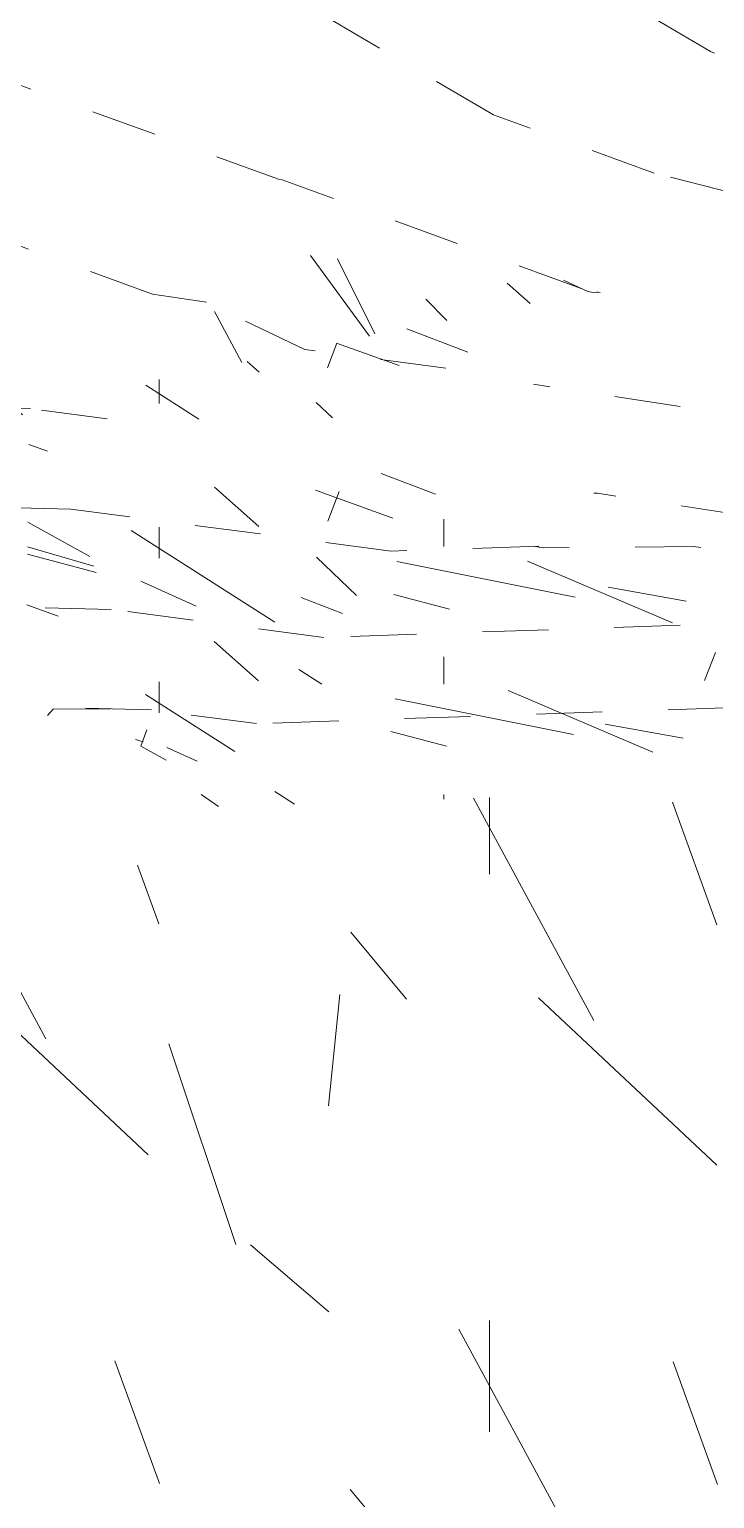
# Model space of a CAD drawing. Header units: metres. Extents: x 118 to 503, y -395 to 55.
# Drawn here: x 359.505 to 360.545, y -340.321 to -338.092 of the extents above; entities that cross this region are included whole.
import ezdxf

# ---------------------------------------------------------------- set-up
doc = ezdxf.new("R2010")
doc.units = ezdxf.units.M
doc.linetypes.add('Overhead', pattern=[0.00396875, 0.00238125, -0.0015875])
for name, color, linetype, lineweight, true_color in [('A-DETL', 7, 'Continuous', 9, 0x00a600), ('C-TOPO', 7, 'Continuous', 9, 0x7f7f7f), ('C-TOPO-MAJR', 7, 'Continuous', 9, 0x7f7f7f), ('C-TOPO-MINR', 7, 'Continuous', 9, 0x7f7f7f)]:
    doc.layers.add(name, color=color, linetype=linetype, lineweight=lineweight, true_color=true_color)

# ---------------------------------------------------------------- blocks, each defined once
blk = doc.blocks.new('YADRAN_AB_ARQ_MO_000_SITIO_rvt-1-Nivel Base - Bocatoma')
at = {"layer": 'C-TOPO', "linetype": 'Overhead', "true_color": 0xeaeaea}
h = blk.add_hatch(dxfattribs=at)
h.set_pattern_fill('FP_872', color=254, style=0, pattern_type=2)
h.set_pattern_definition([(108.824, (-4.918, -5.194), (-0.6587765906859396, 1.430974533653276), [0.24501, -1.797]), (127.524, (-4.997, -4.962), (-3.95291054641129, 5.075420343347967), [0.15143, -7.42]), (126.261, (-4.43, -5.27), (-9.881759561651677, 13.44024909357359), [0.35643, -17.465]), (110.029, (-4.641, -4.983000000000001), (-1.976471271493972, 5.296396336808547), [0.15388, -7.54]), (90, (-4.694, -5.34), (-0.6587999999999999, 0.92947), [0.1003, -0.40122]), (115.948, (-4.694, -5.239), (4.61153082622899, -9.515437161430883), [0.39146, -19.182]), (81.827, (-4.865, -4.887), (-0.658834343097137, -4.085836948833833), [0.09269, -4.542]), (122.609, (-4.852, -4.796), (2.634974094241094, -4.219064934932659), [0.12225, -5.99])])
h.paths.add_polyline_path([(329.8050691345151, -338.4876766934194), (331.0311748077638, -338.2438714759315), (330.4913260240287, -338.1733493633346), (330.3235968846408, -338.2711394411714), (330.1133615197434, -338.2738922931274), (329.8052255080362, -338.4876094865042)])
h = blk.add_hatch(dxfattribs=at)
h.set_pattern_fill('FP_868', color=254, style=0, pattern_type=2)
h.set_pattern_definition([(146.037, (-32.155, -288.587), (-0.8412347726217125, 0.4081054420515557), [0.12171, -0.89256]), (164.903, (-32.256, -288.519), (-5.047462823021373, 1.338985029721062), [0.12198, -5.977]), (164.097, (-31.532, -288.578), (-12.61854562184973, 3.585292346545405), [0.27991, -13.715]), (147.935, (-31.801, -288.502), (-2.523725918587322, 1.541357876760157), [0.07941000000000001, -3.891]), (90, (-31.869, -288.618), (-0.84124, 0.2495900000000001), [0.0317, -0.12682]), (155.48, (-31.869, -288.586), (5.888278742295507, -2.698115164541881), [0.2404, -11.78]), (60.62, (-32.087, -288.486), (-0.8414432097194424, -1.336020395696504), [0.03429, -1.68]), (161.511, (-32.071, -288.457), (3.364816373567578, -1.156840082756271), [0.0887, -4.346])])
h.paths.add_polyline_path([(329.8050691345151, -338.4876766934194), (329.8053584370073, -338.4876580522151), (330.2858555057674, -338.4828472066638), (330.5783257980489, -338.383747646868), (330.6020343750004, -338.3798867846152), (331.0311647415352, -338.2438749023442), (329.8052053587956, -338.4876496060346)])
h = blk.add_hatch(dxfattribs=at)
h.set_pattern_fill('FP_880', color=254, style=0, pattern_type=2)
h.set_pattern_definition([(116.55, (-55.817, -116.828), (-0.7819943851689122, 1.136293464939535), [0.20996, -1.54]), (140.423, (-55.911, -116.64), (-4.692460220252886, 3.817518417171583), [0.14205, -6.96]), (138.956, (-55.238, -116.828), (-11.73060794050136, 10.18629185672325), [0.33181, -16.259]), (118.209, (-55.488, -116.61), (-2.34617556913733, 4.266753877092412), [0.1323599999999999, -6.486]), (90, (-55.551, -116.922), (-0.78205, 0.70768), [0.08575, -0.34299]), (126.151, (-55.551, -116.837), (5.474628706383576, -7.526557527770641), [0.34468, -16.889]), (78.96000000000001, (-55.754, -116.558), (-0.7820240875484836, -3.579489870986362), [0.08167999999999999, -4.002]), (134.586, (-55.739, -116.478), (3.127972201376228, -3.259248647083795), [0.11141, -5.459])])
h.paths.add_polyline_path([(328.9468051757816, -338.6634213867192), (328.9468115435392, -338.6634213867192), (329.8045823351243, -338.4876766934194), (329.3429093384144, -338.4314662081312), (328.9468620981456, -338.6633696160004)])
h = blk.add_hatch(dxfattribs=at)
h.set_pattern_fill('FP_608', color=254, style=0, pattern_type=2)
h.set_pattern_definition([(136.186, (-35.231, -269.889), (-0.8395085222318394, 0.5708608933007349), [0.13964, -1.024]), (160.164, (-35.332, -269.792), (-5.037624095861164, 1.783724468408443), [0.12497, -6.122999999999998]), (159.034, (-34.61, -269.852), (-12.59522843855203, 4.81162103628186), [0.28774, -14.099]), (138.344, (-34.878, -269.749), (-2.518625136116443, 2.181896334870755), [0.08991, -4.405]), (90, (-34.946, -269.924), (-0.83967, 0.3364200000000001), [0.04692, -0.18767]), (147.5, (-34.946, -269.877), (5.877851200289091, -3.762650384457755), [0.25885, -12.684]), (69.486, (-35.164, -269.738), (-0.8395460482775359, -2.009203055174258), [0.04792, -2.348]), (155.462, (-35.147, -269.693), (3.359029703385139, -1.58040660406629), [0.0923, -4.523])])
h.paths.add_polyline_path([(328.9468088332637, -338.6634219416999), (328.9470354525568, -338.6634563285692), (329.3759138671879, -338.6965334265753), (329.8047769076023, -338.4877365324814), (329.1920159859447, -338.6132110769246)])
h.paths.add_polyline_path([(329.1920159859447, -339.2726204987146), (329.5745723784796, -338.7828011882737), (329.3994982587218, -338.7511174386965), (329.3299481984328, -338.7924149132453), (328.9468051757816, -338.66345078986), (329.1919995117191, -339.2725795723001)])
h = blk.add_hatch(dxfattribs=at)
h.set_pattern_fill('FP_609', color=254, style=0, pattern_type=2)
h.set_pattern_definition([(138.389, (-6.875, -304.698), (-0.8461173904307807, 0.5070293957066058), [0.1358, -0.99587]), (164.943, (-6.976, -304.608), (-5.076587332200005, 1.330752708600071), [0.12267, -6.011]), (163.71, (-6.249, -304.594), (-12.69146857058785, 3.693557192014332), [0.28208, -13.822]), (140.787, (-6.519, -304.515), (-2.537972284463897, 2.009753381112496), [0.08736000000000001, -4.281000000000001]), (90, (-6.587000000000001, -304.704), (-0.8461200000000001, 0.2625400000000001), [0.0489, -0.19559]), (150.979, (-6.587000000000001, -304.655), (5.922484957229741, -3.304537264714598), [0.25158, -12.327]), (70.77900000000001, (-6.807, -304.533), (-0.8460317848247357, -2.182115913320434), [0.0514, -2.519]), (159.792, (-6.79, -304.485), (3.384133766068949, -1.29455534661597), [0.09016, -4.418])])
h.paths.add_polyline_path([(329.1920159859447, -339.2726204987147), (329.1919995117191, -339.2725795723002), (328.9466468350112, -338.6634213867192), (326.0043411938412, -338.5949232421879), (326.617192760587, -338.6790363622444), (326.9994335012686, -338.7287500653295), (327.6593674804692, -338.7554601530381), (328.3593000296265, -338.705417954862), (328.7400355859086, -338.9322312760988), (328.946689683774, -338.6636117394171), (328.9429503474674, -338.9665470703129), (329.1919995117191, -339.2726169964328)])
h = blk.add_hatch(dxfattribs=at)
h.set_pattern_fill('FP_610', color=254, style=0, pattern_type=2)
h.set_pattern_definition([(144.652, (11.341, -329.459), (-0.8458743446580544, 0.3910523667609066), [0.12445, -0.9125999999999999]), (169.795, (11.239, -329.3869999999999), (-5.075699637527501, 0.8838776988380175), [0.12033, -5.896]), (168.698, (11.967, -329.339), (-12.68863189204464, 2.522846318781158), [0.27603, -13.526]), (147.075, (11.696, -329.285), (-2.537780252801766, 1.591106009695584), [0.08062, -3.95]), (90, (11.628, -329.45), (-0.84588, 0.1821200000000001), [0.04179, -0.16714]), (157.009, (11.628, -329.408), (5.920828536676426, -2.528211261619189), [0.23891, -11.706]), (68.212, (11.408, -329.315), (-0.8459065737361012, -1.907270581488125), [0.04558, -2.233]), (165.174, (11.425, -329.272), (3.383774407754441, -0.9374556573652335), [0.0875, -4.288])])
h.paths.add_polyline_path([(329.1920159859447, -339.2726204987147), (330.29551165357, -339.2353731526562), (330.0931731311853, -338.9269011281552), (329.9841667512377, -338.893059275772), (329.7220239264366, -338.8832568533679), (329.5745723784798, -338.7828011882736), (329.2211067343818, -339.2353731526562)])
h = blk.add_hatch(dxfattribs=at)
h.set_pattern_fill('FP_9', color=254, style=0, pattern_type=2)
h.set_pattern_definition([(108.435, (0.22005, 0), (-0.8461922283401542, 1.6922510244041), [0.32116, -2.355]), (139.399, (0.11849, 0.30468), (-5.077691293029927, 4.231354318972599), [0.15606, -7.646999999999999]), (136.848, (0.8463299999999999, 0.40624), (-12.69488743283421, 11.84839851016871), [0.3712299999999999, -18.19]), (109.983, (0.5755, 0.66014), (-2.539087963391222, 6.770939524930187), [0.19812, -9.708]), (90, (0.5078, 0), (-0.8463299999999999, 0.8463299999999999), [0.16927, -0.67706]), (118.443, (0.5078, 0.16927), (5.924381086409068, -11.00239457405062), [0.46201, -22.638]), (84.28900000000002, (0.28775, 0.5755), (-0.8463431667225685, -7.616584770633227), [0.17011, -8.335]), (129.806, (0.30468, 0.7447699999999999), (3.38530629651178, -4.231567932622339), [0.1322, -6.478])])
h.paths.add_polyline_path([(325.7696022669061, -350.6222893225977), (328.0258534103365, -348.78306960211), (329.6685058389781, -343.8171327665482), (330.6020343750004, -342.7937367187504), (330.8485925501674, -342.6525887860086), (330.7246315429691, -342.4431348632817), (329.8502663085942, -341.6717214843754), (330.0397617187504, -340.8134296875004), (330.5291458007817, -340.3230038085942), (330.665132887371, -339.4034130177217), (330.29551165357, -339.2353731526562), (329.1919064832385, -339.2727125225677), (328.2756647460941, -340.2616866210941), (327.6984318358239, -340.5277983198587), (326.617192760587, -341.436464042347), (323.1227690047057, -343.0198586619335), (321.8214587482585, -344.7370382801548), (322.0923026367191, -345.3500458007817), (322.1896795596599, -347.1278863743135), (322.5085452315131, -347.9861639648441), (323.2070071737246, -348.5507763642306), (324.9006521484379, -349.1524555664066), (325.2681832031254, -349.5801131835941), (325.7695933678465, -350.6222821289067)])
at = {"layer": 'C-TOPO-MAJR', "color": 254, "linetype": 'Overhead', "true_color": 0xd4d4d4}
blk.add_line((329.9866081330367, -338.1279013972309), (329.9805218633996, -338.1256887161416), dxfattribs=at)
at = {"layer": 'C-TOPO-MAJR', "color": 254, "linetype": 'Overhead', "true_color": 0xd4d4d4, "flags": 128}
for points in [[(329.980502242561, -338.1256772465046), (329.3450824540733, -337.7542336763345), (329.338988729798, -337.7520182850895)], [(329.3250324697247, -338.3194219309223), (328.8560176675696, -338.1489102307776), (328.8505067362503, -338.1480743361381), (328.0707252224399, -337.8645824909972)], [(329.7840038161337, -338.4851146828937), (329.3305434010439, -338.320257825562), (329.3250351747704, -338.319422341222)], [(330.2324173777548, -338.8599367001915), (329.8088086953027, -338.7956839983473), (329.8031009450079, -338.7957321153946)]]:
    blk.add_lwpolyline(points, dxfattribs=at)
at = {"layer": 'C-TOPO-MINR', "color": 254, "linetype": 'Overhead', "true_color": 0xd4d4d4}
for p, q in [((329.8946572389448, -338.3101289834183), (329.6510057957787, -338.2215487901577)), ((330.0165668947391, -338.3410340838913), (329.8946652792251, -338.3101319064857)), ((329.7940472718794, -338.4899336310667), (329.7575066313433, -338.472401074801)), ((329.8024448815071, -338.4910367465346), (329.7940472718794, -338.4899336310667)), ((329.8071685369216, -338.4908773044696), (329.8024448815071, -338.4910367465346)), ((329.8097927899335, -338.4906553177422), (329.8071685369216, -338.4908773044696)), ((329.8129223512768, -338.4910064186229), (329.8097927899335, -338.4906553177422)), ((329.2154586503572, -338.5060994496156), (329.1334575882596, -338.4936615794489)), ((329.3649100677418, -338.5778076995487), (329.2057816980807, -338.5014563533868)), ((329.5789771490989, -338.6059276907216), (329.3649100677418, -338.5778076995487)), ((328.9483692780459, -338.6673364412325), (326.0246087852021, -338.5992563395104)), ((329.0645893788983, -338.6826031893441), (328.9483692780459, -338.6673364412325)), ((329.0096745929721, -338.8196353583153), (328.8698057792272, -338.8163784967869)), ((329.495918307222, -338.8835086491822), (329.0096745929721, -338.8196353583153)), ((329.7196453614953, -338.8759569756617), (329.495918307222, -338.8835086491822)), ((329.7264675280393, -338.8784594034221), (329.7117306801161, -338.8762241274824)), ((329.0709799078983, -338.9719342753981), (328.8686105850342, -338.9672220822757)), ((329.3937427824603, -339.0143326167314), (329.0709799078983, -338.9719342753981)), ((330.1341302162916, -338.9893416106275), (329.3937427824603, -339.0143326167314)), ((330.2158706361341, -339.1139576871669), (329.2915672576985, -339.1451565842806)), ((329.1322852228245, -339.1242331924809), (328.9936164475891, -339.1210042739882)), ((329.2915672576985, -339.1451565842806), (329.1322852228245, -339.1242331924809))]:
    blk.add_line(p, q, dxfattribs=at)
at = {"layer": 'C-TOPO-MINR', "color": 254, "linetype": 'Overhead', "true_color": 0xd4d4d4, "flags": 128}
for points in [[(329.6509940853722, -338.2215419446749), (329.3374192896046, -338.0382373895358), (329.0937646379991, -337.9496560298377)], [(329.1334533607875, -338.4936609382286), (328.901996653833, -338.4095141769082), (328.6819217486565, -338.376133351983)], [(330.3237901427039, -338.7536581829512), (330.0251486680926, -338.6779522803656), (329.8050691346425, -338.6445707534268), (329.7120173670813, -338.6304567191191)], [(330.1634588987262, -338.9082467002016), (329.9544088182249, -338.8765381138355), (329.7264693014364, -338.8784596724099)], [(329.0700682828581, -339.1227844638279), (328.9829583151159, -339.1235188117276), (328.5130195096164, -339.6307556489006)]]:
    blk.add_lwpolyline(points, dxfattribs=at)

msp = doc.modelspace()

# ---------------------------------------------------------------- linework, layer by layer
at = {"layer": 'A-DETL', "color": 8, "true_color": 0x808080}
for points, knots in [([(361.2541092423359, -373.2900800852909), (360.7794957676608, -372.9509421355702), (359.8672502167515, -372.3050231253181), (358.6174863266591, -371.4377766771302), (357.0983684362734, -370.4080200910071), (355.4693933174771, -369.3507756143251), (353.8890594032714, -368.4001886484509), (352.6257264501938, -367.7178960341863), (351.621958055093, -367.2540847417329), (350.9539248953603, -367.0081325348525), (350.491844362778, -366.8707985359025), (350.2272057488387, -366.8045378274638), (350.0264009472793, -366.7601590402384), (349.8803559862455, -366.7304134241976), (349.7379598626665, -366.7034201781422), (349.5983621389851, -366.6784305523904), (349.461372496138, -366.655111167956), (349.2818854968061, -366.6257647531767), (349.0629069167374, -366.5914718711347), (348.8069426090253, -366.5513041004278), (348.4723421011662, -366.4952731424788), (348.1441761882556, -366.4298523199208), (347.8152587378795, -366.3436838713833), (347.4834451223944, -366.2398980372429), (347.1436927593543, -366.1040056147839), (346.8331790866741, -365.947072939911), (346.6510591408136, -365.8451066666505), (346.511917313831, -365.7621483655335), (346.3699397760167, -365.6722837359062), (346.1770113213763, -365.5433033430547), (345.9299795872703, -365.3657150557216), (345.6267328551739, -365.1286012306253), (345.3193054352064, -364.8697010172817), (345.0103138360478, -364.5912228054667), (344.7023776356636, -364.2953784957306), (344.398115589504, -363.9843790478006), (344.1498081597396, -363.7144262362362), (343.9798919790789, -363.5207636755971), (343.8840747081492, -363.4088959554645), (343.8128915203528, -363.324428014723), (343.7424290187351, -363.239427472716), (343.672728124131, -363.1539288788177), (343.6038297570475, -363.0679667822732), (343.5130898666503, -362.9527787163793), (343.4018759195054, -362.8078076212988), (343.2722840597857, -362.6325411007505), (343.146884286803, -362.4562497028617), (343.0260045465338, -362.2792100662537), (342.9099700421856, -362.101697676295), (342.7991162119524, -361.9239923218535), (342.6586146014855, -361.6871460366684), (342.4962164993797, -361.3914160821567), (342.2628572290632, -360.9196943843185), (342.0174836739326, -360.3341330287899), (341.7865681611785, -359.6424323053685), (341.6085885840261, -358.9661303356025), (341.4955703592129, -358.4190667800196), (341.4210126991767, -357.9935409768243), (341.3717645682796, -357.6810149008689), (341.327584742697, -357.3756499843194), (341.2707590353143, -356.9786737764327), (341.2104372749018, -356.5979207840146), (341.1332071321134, -356.2353013998047), (341.0634900438702, -355.9728791375386), (340.9786081606194, -355.7204853787475), (340.8925123478562, -355.5188849728571), (340.8125959814332, -355.3631412089025), (340.7256589711151, -355.2107997439564), (340.6055730172104, -355.0257538823558), (340.4481054884028, -354.8094001264843), (340.2822512946855, -354.5958071706627), (340.1129685761865, -354.3820423475796), (339.9731740890707, -354.201318684504), (339.8645924480451, -354.0537162857931), (339.7853810132119, -353.9411483760573), (339.7091056493243, -353.8262972999872), (339.6356547145637, -353.7092005987587), (339.5646591995539, -353.590037988068), (339.495814946918, -353.4689533582114), (339.4288004223841, -353.3461001987234), (339.3632987472595, -353.2216294275864), (339.2989917974327, -353.0956926497517), (339.2355617748846, -352.9684412938487), (339.1726908226476, -352.8400268068221), (339.0891843837226, -352.6674587159702), (339.0055251366547, -352.4931697017406), (338.9204395822762, -352.3177676956984), (338.8339857279863, -352.1418191411052), (338.7225097080656, -351.9212866727713), (338.580982083283, -351.6566598424739), (338.4325270312484, -351.3898246986856), (338.2261915251373, -351.0284083832005), (337.9542376016747, -350.5608912004657), (337.6680476985042, -350.0586438753791), (337.4332454543176, -349.627761876993), (337.2548909288905, -349.2879974829103), (337.0749561816056, -348.9295682286393), (336.9242539851555, -348.6136077171358), (336.8035748735761, -348.3494420167713), (336.7130900949515, -348.1453742191767), (336.6227173272894, -347.9350532418886), (336.5325268070365, -347.7184335564743), (336.4425363916321, -347.4962730804831), (336.322849880929, -347.1935271240957), (336.173864184151, -346.804527752096), (335.9962682438412, -346.3261464978351), (335.8200497994792, -345.8415142761322), (335.6453995558472, -345.3559605335545), (335.4725081882341, -344.8748151262179), (335.3015663852451, -344.4034078659001), (335.1327648117122, -343.9470683321804), (334.9662942142446, -343.511127077767), (334.8296698991376, -343.1692803421775), (334.7217269441399, -342.9113358198064), (334.6414706743516, -342.7262963441253), (334.5619438175326, -342.5503979516408), (334.4831515385158, -342.3840813273495), (334.4050193038285, -342.2268244080074), (334.3016381937533, -342.0287074586127), (334.1993168884702, -341.8470788909689), (334.0977918955466, -341.6802689177347), (333.996709813279, -341.5227797997388), (333.8961602491871, -341.3784358437064), (333.7958794644248, -341.2455642856543), (333.6956899552351, -341.1197834327277), (333.5955054917322, -341.0038022766617), (333.4950623393204, -340.8959481048109), (333.432122637285, -340.8315770087239), (333.3816402697575, -340.7816936994782), (333.3437049494551, -340.745035729053), (333.3056878427814, -340.7090799978482), (333.2675807080527, -340.6737742335382), (333.2293753034665, -340.6390661639272), (333.1782927490654, -340.593515967146), (333.1269806861982, -340.5489520726277), (333.0754061560197, -340.5051653826231), (333.0236456338076, -340.4618271592236), (332.9325479092561, -340.3869792567945), (332.8007645515582, -340.2818506836514), (332.6367326839752, -340.1581539407109), (332.4058214547237, -339.9959418169231), (332.1500863418833, -339.836966396256), (331.8564872619947, -339.6795498904282), (331.6544932010153, -339.581464704105), (331.4801738959054, -339.5029666922844), (331.3426576467538, -339.4440264096234), (331.197986511773, -339.3849645414931), (331.0456425591694, -339.3257376100705), (330.885756786818, -339.2662495339801), (330.6636255444088, -339.1863803385594), (330.4294424576039, -339.1054012407614), (330.186079402156, -339.0227375909231), (329.9375470099204, -338.9387598955327), (329.6189775987536, -338.8309652985213), (329.2297672583564, -338.6959485063673), (328.839349577417, -338.5541210883929), (328.4534441371864, -338.4043357041616), (328.140382805928, -338.2719267952308), (327.9282186495616, -338.1747550214586), (327.8093333741284, -338.1178750082087), (327.7214345518279, -338.0745204125161), (327.6348899345711, -338.030453368754), (327.5497900107051, -337.9856557059313), (327.4662199690931, -337.9401104070121), (327.3569730489156, -337.8783580614227), (327.1715081799569, -337.7676064919382), (326.822077611713, -337.5357046788055), (326.3770611914209, -337.1765311074697), (325.9063297630764, -336.7067829028216), (325.4755214754616, -336.2041672727856), (325.0612656709465, -335.6745576574377), (324.7103734646317, -335.2156160474539), (324.4515408071387, -334.8876856978721), (324.3175477214135, -334.7223747674291), (324.2394847874068, -334.6275713949261), (324.1802067295978, -334.5563266602929), (324.1202249286246, -334.4849701803646), (324.0595637887009, -334.4135317078309), (323.9982484400903, -334.3420411849015), (323.9156556116783, -334.2466909423392), (323.7690031621548, -334.0798551292535), (323.4679375832597, -333.747129187645), (323.0196669093813, -333.2792928387648), (322.4654467644767, -332.7451768562381), (322.0006748825441, -332.3355797148262), (321.6334964327888, -332.036853186696), (321.4072791192855, -331.8638142557752), (321.2290558477433, -331.734521045654), (321.1186568112896, -331.6571511138529), (321.0308447377065, -331.5971076009019), (320.9652168968042, -331.5529475249058), (320.8997981960609, -331.5096068608767), (320.8345664838125, -331.4670323252031), (320.7694996291683, -331.4251706709405), (320.682934117853, -331.3702346314707), (320.531866524613, -331.2762188590393), (320.3168188327568, -331.1469092228401), (320.0585659933362, -330.9963271350873), (319.7987008885844, -330.8469262249884), (319.5358068541564, -330.6952981842258), (319.2684672564689, -330.5380347431258), (318.9952653471008, -330.3717274877266), (318.7147848062191, -330.192968542575), (318.4256077144768, -329.9983480224693), (318.1762030540759, -329.8201109559926), (317.9709079612658, -329.6661741345152), (317.8138962709784, -329.5446500339941), (317.6535759447937, -329.4165138423548), (317.4902638404216, -329.2819601454947), (317.3247299276251, -329.141752853492), (317.1019471260447, -328.948120426128), (316.821323583758, -328.6952121428376), (316.4866586576492, -328.3796354507696), (316.1595976511025, -328.0572801956982), (315.8456597726317, -327.7334528183541), (315.5503645706061, -327.4134602103086), (315.2792316203862, -327.102609208159), (315.0780219779896, -326.8556068826541), (314.9525762219542, -326.6913484155376), (314.8856372948475, -326.6002870877855), (314.8219795941032, -326.5112052772701), (314.7482952542131, -326.4035041475249), (314.6684242663501, -326.279897858525), (314.5962359538354, -326.1617213913415), (314.541757700039, -326.0675944802532), (314.5011482662525, -325.9948022695439), (314.4623762548048, -325.923648674517), (314.4170851240007, -325.8377148481409), (314.3669458659979, -325.7392017615867), (314.3279481386683, -325.6607758084897), (314.2979868924073, -325.6001332362322), (314.2760259112745, -325.5556747068572), (314.2544663694613, -325.512213882003), (314.233199752719, -325.4697250663741), (314.2121175468275, -325.4281825646751), (314.1841091343301, -325.374020053924), (314.1560354870566, -325.3216473898378), (314.1274625459775, -325.2709617912814), (314.0984120631084, -325.2213666425391), (314.060932234453, -325.1613530628683), (314.0132218043455, -325.0922997695448), (313.9619078025166, -325.0260039346405), (313.9061251649097, -324.9622599271456), (313.8449944000761, -324.900862440771), (313.7776898541946, -324.8416049574911), (313.7031849503292, -324.7842854815095), (313.6215352035421, -324.7286776620617), (313.5041079447735, -324.6564942446301), (313.3427020479276, -324.5693456787935), (313.1304594860466, -324.4677867857549), (312.9044706939329, -324.367338259136), (312.6695541217111, -324.2660907087912), (312.4703603678346, -324.1794613705979), (312.3113619299063, -324.1078484249492), (312.1928766372285, -324.0527479915743), (312.0758249128738, -323.9960073388767), (311.9220387939707, -323.9179166940953), (311.7336212752097, -323.815452399352), (311.5127392302429, -323.6837329827028), (311.2239172026191, -323.4951043315234), (310.8712145288736, -323.2324566947904), (310.4537755032295, -322.8663642927955), (310.0346285639877, -322.4414197619899), (309.6062607044315, -321.9496864001948), (309.2353426682076, -321.4776371665035), (308.9264850843708, -321.0586667529837), (308.7276148536301, -320.7787617828675), (308.5645494050186, -320.5435137914718), (308.4401461622546, -320.361288931686), (308.3135300775814, -320.1731627895068), (308.1845510897897, -319.9789678164657), (308.0534151574687, -319.7790108544753), (307.876068002362, -319.5052640479775), (307.650355945619, -319.1506554333652), (307.3751954739479, -318.7083543207284), (307.0978641857367, -318.2523867782153), (306.8204982834328, -317.7858585040659), (306.4534788359358, -317.1538802780049), (306.0949340259183, -316.5132021236041), (305.7960985773985, -315.9558652375362), (305.6306581042431, -315.6398701521345), (305.5095060679294, -315.4045035821278), (305.391549348657, -315.1711549327201), (305.2770549450106, -314.9402123805571), (305.1662898551123, -314.712064101805), (305.0595210788418, -314.487098274455), (304.9570156095056, -314.2657030696802), (304.8263820834335, -313.9757878889071), (304.7053430594227, -313.6945665498275), (304.5949669719892, -313.4235922153799), (304.5177823440642, -313.2258720764703), (304.4464663181457, -313.0340550449544), (304.381270258397, -312.8485130886553), (304.3225195347587, -312.6696949001151), (304.252766501546, -312.4403711875752), (304.1806594550748, -312.1700159057714), (304.1264097540944, -311.9197977318038), (304.0923417415161, -311.7307174745135), (304.0640376810535, -311.5487078854928), (304.0386043539235, -311.3338395417163), (304.021247387629, -311.0942654361764), (304.0143014105778, -310.8709970410959), (304.0148956159996, -310.6968930350953), (304.0174583890546, -310.5804371130895), (304.0193642119811, -310.5153159191292), (304.0209712700338, -310.4671568888081), (304.0227130192536, -310.4196490652353), (304.0245464599312, -310.3727617899919), (304.0264285923917, -310.3264644046905), (304.0289456916595, -310.2654801995511), (304.0332200395816, -310.1606078472846), (304.0400424261501, -309.95740472073), (304.0379765456116, -309.6808995258479), (304.0018141553667, -309.4096929805341), (303.9489686766346, -309.2157634437979), (303.9095278897286, -309.102797299053), (303.8749848392988, -309.0167557814432), (303.8351221330295, -308.9291398358), (303.7896471327574, -308.8397518718332), (303.7386329214153, -308.7487337985117), (303.6632752963615, -308.6253452153392), (303.5122933205222, -308.4044892275124), (303.2428757487422, -308.0771860342806), (302.836372000657, -307.6728567463136), (302.4305855883222, -307.3323648474872), (302.0671174780551, -307.0614936386577), (301.7754433565208, -306.8600136972191), (301.516771408067, -306.6942719330643), (301.3006489109118, -306.5634239003684), (301.0784317874046, -306.4339123469598), (300.790197233026, -306.2742003711199), (300.4309385060914, -306.0847796361722), (300.061635399808, -305.8963643721561), (299.6856290749984, -305.7077204804456), (299.3062584745019, -305.5176154521234), (298.8003980212984, -305.2605499865368), (298.3011668502716, -304.9956307339947), (297.8219226207098, -304.7179263057442), (297.5335057096794, -304.5380065127017), (297.3111083284279, -304.3896415392386), (297.1759312108243, -304.2949395374776), (297.070290988258, -304.2179165410344), (296.9923637074543, -304.1594993489549), (296.9157916048873, -304.1004128838804), (296.8406264315487, -304.0406381268372), (296.7669219611783, -303.9801549027713), (296.6706585698004, -303.898544834644), (296.5077322809306, -303.7530801964162), (296.2909975741307, -303.5378053197476), (296.054626949457, -303.2692973135269), (295.7687965240006, -302.8999223462337), (295.5234288107339, -302.5168715868305), (295.311504132723, -302.1268602518144), (295.119533766703, -301.7344470067539), (294.9539759954787, -301.3417968218852), (294.807829406917, -300.9556043769196), (294.7061165983017, -300.670921470956), (294.6107616770469, -300.3926597713435), (294.5225787138904, -300.119894569597), (294.4421946023216, -299.8518908823694), (294.3702865702687, -299.5878624625574), (294.3075176851536, -299.3270383929491), (294.2545573219834, -299.0686377005232), (294.2120637859299, -298.8119043056025), (294.1807333702163, -298.5559925723866), (294.1636627239146, -298.2943759324915), (294.1639131332136, -298.0206115226324), (294.1845554227075, -297.7282339439844), (294.2213072589975, -297.4636925196507), (294.2639735142524, -297.2362922276745), (294.2964857932726, -297.0869257580551), (294.326196837728, -296.9626808187919), (294.3503738069887, -296.8670285006076), (294.3765122657222, -296.7687731634174), (294.4139255655326, -296.6343583215288), (294.4649500272542, -296.4608199959393), (294.5314541110267, -296.2461728276012), (294.6016714252893, -296.0275948591876), (294.6981719189116, -295.7341961506331), (294.8203007171444, -295.3699260598761), (294.9568081503776, -294.9564638862433), (295.0708181294576, -294.586354245065), (295.1366966385276, -294.3304854898797), (295.1717431343411, -294.1490761255724), (295.1891567168836, -294.0225955311964), (295.1976551375447, -293.9036271958129), (295.1971947178936, -293.7901063277493), (295.1877317419359, -293.6799684013731), (295.1692224497975, -293.5711484487015), (295.1416232946868, -293.4615830051113), (295.1048899213645, -293.3492030348951), (295.0589809952967, -293.2319602833184), (295.0130334221952, -293.1284341662551), (294.9718149876026, -293.0422942897019), (294.9387117815369, -292.9760901024007), (294.9034588091232, -292.9083386303402), (294.8660960029672, -292.8390940704043), (294.8266632145072, -292.7684100288867), (294.7852003010199, -292.6963402726876), (294.7417471775919, -292.6229385168687), (294.6812089704529, -292.523365192029), (294.5685822359206, -292.344825734535), (294.4252069767219, -292.1318459986766), (294.2684970422122, -291.9116438171263), (294.1445032360236, -291.7433275679078), (294.015491480294, -291.5721097174149), (293.8832151142389, -291.3982072926793), (293.7493480104616, -291.2218491097654), (293.5709977537167, -290.9837314081978), (293.418080641549, -290.7718720969503), (293.293478368781, -290.5883396930783), (293.232682220025, -290.4962139875271), (293.1736034016149, -290.4037573138166), (293.1164494599051, -290.3109970365613), (293.0614458640798, -290.2179649063736), (293.0175336343223, -290.1402244016575), (292.9837624261784, -290.0779420021839), (292.950679940836, -290.0155425875618), (292.9105684656735, -289.9373044219449), (292.8634009747617, -289.842763212157), (292.8006937009449, -289.7155325176737), (292.7204525805951, -289.5536926186372), (292.6319496960533, -289.3865451034494), (292.5527015482598, -289.2486945990951), (292.5002918967126, -289.162826535541), (292.4605950182101, -289.1008253085159), (292.4433118282092, -289.0744384388678), (292.4362903092747, -289.0638281675298)], [0.003128491079014144, 0.003128491079014144, 0.003128491079014144, 0.003128491079014144, 0.006187161639597835, 0.009280742459396751, 0.01237432327919567, 0.0185614849187935, 0.02474864655839134, 0.03093580819798917, 0.03712296983758701, 0.04331013147718484, 0.04640371229698376, 0.04949729311678268, 0.05104408352668213, 0.05259087393658159, 0.05413766434648105, 0.05568445475638051, 0.05723124516627997, 0.05877803557617943, 0.06187161639597834, 0.06496519721577726, 0.06805877803557618, 0.07424593967517401, 0.07733952049497293, 0.08043310131477185, 0.08662026295436968, 0.0897138437741686, 0.09126063418406806, 0.09280742459396751, 0.09435421500386698, 0.09590100541376644, 0.09899458623356536, 0.1020881670533643, 0.1051817478731632, 0.1082753286929621, 0.111368909512761, 0.1144624903325599, 0.1175560711523589, 0.1191028615622583, 0.119876256767208, 0.1206496519721578, 0.1214230471771075, 0.1221964423820572, 0.122969837587007, 0.1237432327919567, 0.1252900232018561, 0.1268368136117556, 0.1283836040216551, 0.1299303944315545, 0.131477184841454, 0.1330239752513535, 0.1345707656612529, 0.1376643464810518, 0.1407579273008507, 0.1469450889404486, 0.1531322505800464, 0.1593194122196442, 0.1655065738592421, 0.168600154679041, 0.1716937354988399, 0.1747873163186388, 0.1778808971384377, 0.1840680587780356, 0.1871616395978345, 0.1902552204176334, 0.1933488012374323, 0.1964423820572312, 0.1979891724671307, 0.1995359628770302, 0.2026295436968291, 0.205723124516628, 0.2088167053364269, 0.2119102861562258, 0.2150038669760247, 0.2165506573859242, 0.2180974477958237, 0.2196442382057231, 0.2211910286156226, 0.222737819025522, 0.2242846094354215, 0.225831399845321, 0.2273781902552204, 0.2289249806651199, 0.2304717710750193, 0.2320185614849188, 0.2335653518948183, 0.2366589327146172, 0.2382057231245167, 0.2397525135344161, 0.242846094354215, 0.2459396751740139, 0.2490332559938128, 0.2521268368136118, 0.2583139984532096, 0.2645011600928074, 0.2675947409126064, 0.2706883217324053, 0.2737819025522041, 0.2768754833720031, 0.2784222737819025, 0.279969064191802, 0.2815158546017015, 0.2830626450116009, 0.2846094354215004, 0.2861562258313999, 0.2892498066511988, 0.2923433874709976, 0.2954369682907966, 0.2985305491105955, 0.3016241299303944, 0.3047177107501934, 0.3078112915699923, 0.3109048723897911, 0.3139984532095901, 0.3155452436194895, 0.317092034029389, 0.3186388244392885, 0.3201856148491879, 0.3217324052590874, 0.3232791956689869, 0.3263727764887858, 0.3279195668986852, 0.3294663573085846, 0.3325599381283836, 0.334106728538283, 0.3356535189481825, 0.3387470997679815, 0.3402938901778809, 0.3418406805877803, 0.3426140757927301, 0.3433874709976798, 0.3441608662026295, 0.3449342614075793, 0.345707656612529, 0.3464810518174787, 0.3480278422273782, 0.3488012374323279, 0.3495746326372777, 0.3511214230471771, 0.354215003866976, 0.357308584686775, 0.3604021655065738, 0.3665893271461717, 0.3696829079659706, 0.3727764887857695, 0.374323279195669, 0.3758700696055685, 0.3774168600154679, 0.3789636504253674, 0.3805104408352669, 0.3820572312451663, 0.3851508120649652, 0.3866976024748646, 0.3882443928847641, 0.391337973704563, 0.394431554524362, 0.3975251353441608, 0.4006187161639598, 0.4037122969837587, 0.4052590873936582, 0.4060324825986079, 0.4068058778035576, 0.4075792730085073, 0.4083526682134571, 0.4091260634184068, 0.4098994586233565, 0.411446249033256, 0.4145398298530549, 0.4207269914926527, 0.4269141531322506, 0.4331013147718484, 0.4392884764114462, 0.4454756380510441, 0.448569218870843, 0.4501160092807425, 0.4508894044856922, 0.4516627996906419, 0.4524361948955917, 0.4532095901005414, 0.4539829853054911, 0.4547563805104408, 0.4563031709203403, 0.4593967517401392, 0.465583913379737, 0.4717710750193349, 0.4779582366589327, 0.4810518174787317, 0.4841453982985305, 0.48569218870843, 0.4872389791183295, 0.4880123743232792, 0.4887857695282289, 0.4895591647331787, 0.4903325599381284, 0.4911059551430781, 0.4918793503480278, 0.4934261407579273, 0.4965197215777262, 0.4996133023975251, 0.502706883217324, 0.505800464037123, 0.5088940448569219, 0.5119876256767208, 0.5150812064965197, 0.5181747873163186, 0.5212683681361175, 0.522815158546017, 0.5243619489559165, 0.525908739365816, 0.5274555297757154, 0.5290023201856149, 0.5305491105955142, 0.5336426914153132, 0.5367362722351121, 0.539829853054911, 0.54292343387471, 0.5460170146945089, 0.5491105955143079, 0.5522041763341067, 0.5537509667440061, 0.5545243619489559, 0.5552977571539056, 0.5568445475638051, 0.5583913379737045, 0.559938128383604, 0.5614849187935035, 0.5622583139984532, 0.563031709203403, 0.5645784996133024, 0.5661252900232019, 0.5676720804331014, 0.568445475638051, 0.5692188708430008, 0.5699922660479505, 0.5707656612529002, 0.57153905645785, 0.5723124516627996, 0.5738592420726991, 0.5746326372776489, 0.5754060324825986, 0.576952822892498, 0.5784996133023975, 0.580046403712297, 0.5815931941221965, 0.5831399845320959, 0.5846867749419954, 0.5862335653518949, 0.5877803557617942, 0.5893271461716937, 0.5924207269914926, 0.5955143078112916, 0.5986078886310905, 0.6017014694508894, 0.6047950502706883, 0.6063418406805877, 0.6078886310904872, 0.6094354215003867, 0.6109822119102861, 0.6140757927300851, 0.617169373549884, 0.6202629543696829, 0.6264501160092807, 0.6326372776488784, 0.6388244392884763, 0.6450116009280742, 0.6511987625676721, 0.654292343387471, 0.6573859242072699, 0.6589327146171694, 0.6604795050270689, 0.6620262954369682, 0.6635730858468677, 0.6651198762567672, 0.6666666666666666, 0.6697602474864656, 0.6728538283062645, 0.6759474091260634, 0.6790409899458624, 0.6821345707656613, 0.6883217324052591, 0.691415313225058, 0.6929621036349575, 0.6945088940448569, 0.6960556844547564, 0.6976024748646559, 0.6991492652745553, 0.7006960556844548, 0.7022428460943542, 0.7037896365042536, 0.7068832173240526, 0.708430007733952, 0.7099767981438515, 0.711523588553751, 0.7130703789636503, 0.7146171693735498, 0.7161639597834493, 0.7192575406032482, 0.7223511214230471, 0.7238979118329466, 0.7254447022428461, 0.728538283062645, 0.731631863882444, 0.7347254447022429, 0.7378190255220418, 0.7393658159319412, 0.740139211136891, 0.7409126063418406, 0.7416860015467904, 0.7424593967517401, 0.7432327919566899, 0.7440061871616396, 0.745552977571539, 0.748646558391338, 0.7548337200309359, 0.7610208816705336, 0.7641144624903325, 0.765661252900232, 0.7672080433101315, 0.768754833720031, 0.7703016241299304, 0.7718484145398299, 0.7733952049497294, 0.7764887857695282, 0.782675947409126, 0.7888631090487239, 0.7950502706883217, 0.7981438515081206, 0.8012374323279196, 0.8043310131477185, 0.805877803557618, 0.8074245939675174, 0.8105181747873162, 0.8136117556071152, 0.8167053364269141, 0.819798917246713, 0.822892498066512, 0.8259860788863109, 0.8321732405259087, 0.8352668213457076, 0.8383604021655066, 0.839907192575406, 0.8414539829853055, 0.8422273781902552, 0.843000773395205, 0.8437741686001546, 0.8445475638051044, 0.8453209590100541, 0.8460943542150039, 0.8476411446249034, 0.8507347254447022, 0.8538283062645011, 0.8569218870843001, 0.8631090487238979, 0.8662026295436969, 0.8692962103634957, 0.8754833720030935, 0.8785769528228924, 0.8816705336426913, 0.8847641144624903, 0.8878576952822892, 0.8909512761020881, 0.8940448569218871, 0.897138437741686, 0.9002320185614849, 0.9033255993812839, 0.9064191802010828, 0.9095127610208817, 0.9126063418406807, 0.9156999226604796, 0.9187935034802784, 0.9203402938901779, 0.9218870843000773, 0.922660479505027, 0.9234338747099767, 0.9242072699149264, 0.9249806651198762, 0.9265274555297757, 0.9280742459396751, 0.9296210363495746, 0.9311678267594741, 0.934261407579273, 0.9373549883990719, 0.9404485692188709, 0.9435421500386698, 0.9450889404485693, 0.9466357308584687, 0.9481825212683681, 0.9497293116782676, 0.951276102088167, 0.9528228924980665, 0.954369682907966, 0.9559164733178654, 0.9574632637277649, 0.9590100541376644, 0.9597834493426141, 0.9605568445475638, 0.9613302397525135, 0.9621036349574633, 0.962877030162413, 0.9636504253673627, 0.9644238205723125, 0.9651972157772621, 0.9667440061871616, 0.9698375870069605, 0.97138437741686, 0.9729311678267595, 0.974477958236659, 0.9760247486465584, 0.9775715390564579, 0.9791183294663574, 0.9822119102861562, 0.982985305491106, 0.9837587006960556, 0.9845320959010053, 0.9853054911059551, 0.9860788863109049, 0.9868522815158546, 0.9872389791183294, 0.9876256767208043, 0.988399071925754, 0.9891724671307038, 0.9899458623356535, 0.991492652745553, 0.9930394431554525, 0.9938128383604021, 0.9945862335653519, 0.9949245939675174, 0.9951507322955204, 0.9951507322955204, 0.9951507322955204, 0.9951507322955204]), ([(361.2513667415561, -373.2881204193336), (353.361378909878, -367.650459002381), (349.7017981127534, -366.4836568949917), (346.7661209508186, -366.4836568949917), (342.2612847636024, -361.9788207077754), (341.3496320153795, -358.030018823123), (341.1231700388556, -355.4415465868672), (339.6149374596209, -353.9333140076325), (338.6446673157538, -351.5318111302847), (336.6566593324563, -348.6926414915509), (334.5915936319136, -341.9381159375889), (333.0966387527772, -340.4431610584525), (331.4433620907933, -339.3136948240277), (326.508393592729, -338.005675068427), (324.7534825466397, -334.9660799738364), (321.0299165855645, -331.2425140127612), (318.416905313959, -330.3674679214332), (314.23661787083, -326.1871804783042), (314.23661787083, -324.8168146836132), (311.2198028491906, -323.8065426569936), (308.7983927762642, -321.3851325840672), (303.0281740687327, -311.2854049523011), (304.7937270774688, -309.5198519435651), (301.6493692167371, -306.3754940828334), (296.1803596407323, -304.3268865029617), (294.7677768499397, -300.9990499933509), (294.1320274342523, -298.8462969854547), (294.1320274342523, -297.2316215186431), (295.2426606262042, -294.2666497876519), (295.2426606262042, -293.4196909746846), (294.3081256094924, -291.8831106110767), (293.0665432948798, -290.4025789051089), (292.6903280768531, -289.4476938107284), (292.4366901102972, -289.0644447558707)], [1.16643741848592, 1.16643741848592, 1.16643741848592, 1.16643741848592, 20.0919914007313, 34.76821321993039, 49.45550694215717, 63.696355375004, 73.30264840161315, 81.30945837133119, 90.26511607559155, 104.6124937295383, 118.4394002301065, 130.6655488638941, 140.7506442887794, 152.3620264885644, 167.5425953985182, 180.1534618297961, 195.3911842371373, 206.3686795142811, 217.8118839790228, 226.5348038511447, 246.4798187348262, 265.6761326548871, 285.9905596178196, 299.9710608329224, 315.1746161999071, 327.9698949757008, 336.1441847941082, 343.8273650045148, 349.9819946859965, 356.3376064440776, 361.6164271091724, 367.2964997811945, 370.3363863291524, 370.3363863291524, 370.3363863291524, 370.3363863291524])]:
    msp.add_open_spline(points, degree=3, knots=knots, dxfattribs=at)

# ---------------------------------------------------------------- block references
at = {"lineweight": 5}
msp.add_blockref('YADRAN_AB_ARQ_MO_000_SITIO_rvt-1-Nivel Base - Bocatoma', (30.55791636113895, 0), dxfattribs=at)

doc.saveas('drawing.dxf')
